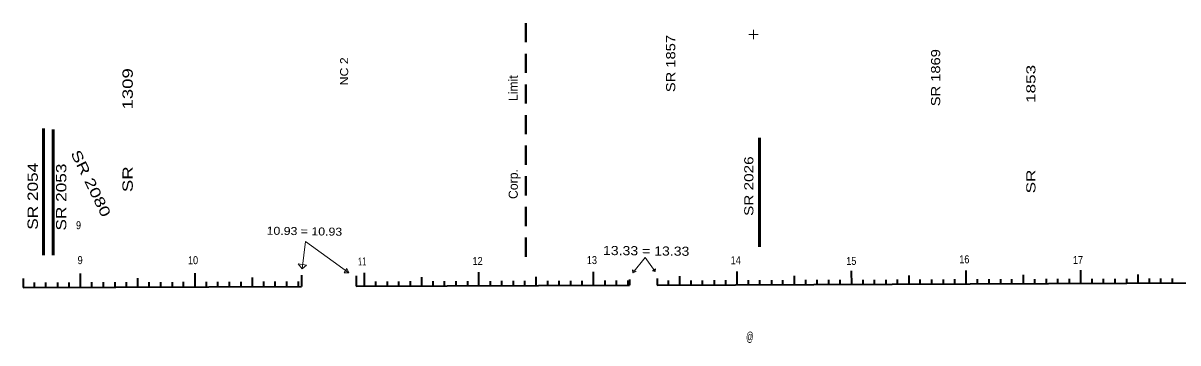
# Model space of a CAD drawing. Extents: x 2147483 to 2147503.3, y 2147481 to 2147483.9.
# Drawn here: x 2147483.03 to 2147493.13, y 2147481 to 2147483.79 of the extents above; entities that cross this region are included whole.
import ezdxf
from ezdxf.enums import TextEntityAlignment as Align

# ---------------------------------------------------------------- set-up
doc = ezdxf.new("R2010")
doc.units = 0
doc.header["$LTSCALE"] = 0.028
doc.linetypes.add('LONG_DASHED', pattern=[7.5, 6, -1.5])
doc.layers.add('1', color=7, linetype='Continuous', lineweight=35)

msp = doc.modelspace()

# ---------------------------------------------------------------- linework, layer by layer
at = {"layer": '1', "linetype": 'LONG_DASHED', "lineweight": 40}
msp.add_line((2147487.424, 2147483.795), (2147487.424, 2147481.751), dxfattribs=at)
at = {"layer": '1', "lineweight": 13}
for p, q in [((2147489.376, 2147483.695), (2147489.456, 2147483.695)), ((2147489.376, 2147483.695), (2147489.456, 2147483.695)), ((2147489.416, 2147483.655), (2147489.416, 2147483.735)), ((2147489.416, 2147483.655), (2147489.416, 2147483.735)), ((2147485.498, 2147481.884), (2147485.878, 2147481.61))]:
    msp.add_line(p, q, dxfattribs=at)
at = {"layer": '1', "lineweight": 53}
for p, q in [((2147483.209, 2147482.873), (2147483.209, 2147481.766)), ((2147483.292, 2147482.865), (2147483.292, 2147481.766)), ((2147489.469, 2147482.792), (2147489.469, 2147481.839))]:
    msp.add_line(p, q, dxfattribs=at)
at = {"layer": '1'}
for p, q in [((2147491.272, 2147481.631), (2147491.273, 2147481.511)), ((2147492.274, 2147481.635), (2147492.275, 2147481.515)), ((2147483.03, 2147481.562), (2147483.03, 2147481.483)), ((2147483.53, 2147481.604), (2147483.53, 2147481.484)), ((2147484.031, 2147481.565), (2147484.031, 2147481.486)), ((2147484.13, 2147481.53), (2147484.13, 2147481.487)), ((2147484.231, 2147481.53), (2147484.231, 2147481.487)), ((2147484.332, 2147481.53), (2147484.332, 2147481.487)), ((2147484.43, 2147481.531), (2147484.43, 2147481.488)), ((2147484.532, 2147481.608), (2147484.532, 2147481.488)), ((2147484.63, 2147481.532), (2147484.63, 2147481.489)), ((2147484.731, 2147481.532), (2147484.731, 2147481.489)), ((2147484.832, 2147481.532), (2147484.832, 2147481.489)), ((2147484.933, 2147481.533), (2147484.933, 2147481.49)), ((2147485.032, 2147481.569), (2147485.032, 2147481.49)), ((2147485.131, 2147481.534), (2147485.131, 2147481.491)), ((2147485.232, 2147481.534), (2147485.232, 2147481.491)), ((2147485.333, 2147481.534), (2147485.333, 2147481.491)), ((2147485.434, 2147481.535), (2147485.434, 2147481.492)), ((2147485.464, 2147481.591), (2147485.464, 2147481.492)), ((2147485.941, 2147481.586), (2147485.941, 2147481.494)), ((2147486.012, 2147481.612), (2147486.012, 2147481.492)), ((2147486.11, 2147481.535), (2147486.11, 2147481.492)), ((2147486.212, 2147481.536), (2147486.212, 2147481.493)), ((2147486.313, 2147481.536), (2147486.313, 2147481.493)), ((2147486.414, 2147481.537), (2147486.414, 2147481.494)), ((2147486.512, 2147481.573), (2147486.512, 2147481.494)), ((2147486.613, 2147481.537), (2147486.613, 2147481.494)), ((2147486.712, 2147481.538), (2147486.712, 2147481.495)), ((2147486.813, 2147481.538), (2147486.813, 2147481.495)), ((2147486.914, 2147481.538), (2147486.914, 2147481.495)), ((2147487.012, 2147481.616), (2147487.013, 2147481.496)), ((2147487.114, 2147481.539), (2147487.114, 2147481.496)), ((2147487.213, 2147481.54), (2147487.213, 2147481.497)), ((2147487.314, 2147481.54), (2147487.314, 2147481.497)), ((2147487.415, 2147481.54), (2147487.415, 2147481.497)), ((2147487.514, 2147481.577), (2147487.514, 2147481.498)), ((2147487.615, 2147481.541), (2147487.615, 2147481.498)), ((2147487.713, 2147481.542), (2147487.713, 2147481.499)), ((2147487.817, 2147481.542), (2147487.817, 2147481.499)), ((2147487.916, 2147481.542), (2147487.916, 2147481.499)), ((2147488.013, 2147481.62), (2147488.014, 2147481.5)), ((2147488.115, 2147481.543), (2147488.115, 2147481.5)), ((2147488.214, 2147481.543), (2147488.214, 2147481.5)), ((2147488.318, 2147481.544), (2147488.318, 2147481.503)), ((2147488.332, 2147481.553), (2147488.332, 2147481.503)), ((2147488.573, 2147481.56), (2147488.573, 2147481.504)), ((2147488.573, 2147481.504), (2147497.258, 2147481.537)), ((2147488.669, 2147481.544), (2147488.669, 2147481.501)), ((2147488.768, 2147481.581), (2147488.768, 2147481.502)), ((2147488.869, 2147481.545), (2147488.869, 2147481.502)), ((2147488.968, 2147481.545), (2147488.968, 2147481.502)), ((2147489.071, 2147481.546), (2147489.071, 2147481.503)), ((2147489.17, 2147481.546), (2147489.17, 2147481.503)), ((2147489.27, 2147481.623), (2147489.271, 2147481.503)), ((2147489.37, 2147481.547), (2147489.37, 2147481.504)), ((2147489.468, 2147481.547), (2147489.468, 2147481.504)), ((2147489.572, 2147481.548), (2147489.572, 2147481.505)), ((2147489.67, 2147481.548), (2147489.67, 2147481.505)), ((2147489.772, 2147481.584), (2147489.772, 2147481.505)), ((2147489.87, 2147481.549), (2147489.87, 2147481.506)), ((2147489.969, 2147481.549), (2147489.969, 2147481.506)), ((2147490.072, 2147481.55), (2147490.072, 2147481.507)), ((2147490.171, 2147481.55), (2147490.171, 2147481.507)), ((2147490.271, 2147481.627), (2147490.272, 2147481.507)), ((2147490.371, 2147481.551), (2147490.371, 2147481.508)), ((2147490.47, 2147481.551), (2147490.47, 2147481.508)), ((2147490.573, 2147481.551), (2147490.573, 2147481.508)), ((2147490.672, 2147481.552), (2147490.672, 2147481.509)), ((2147490.773, 2147481.588), (2147490.773, 2147481.509)), ((2147490.871, 2147481.553), (2147490.871, 2147481.51)), ((2147490.973, 2147481.553), (2147490.973, 2147481.51)), ((2147491.074, 2147481.553), (2147491.074, 2147481.51)), ((2147491.172, 2147481.554), (2147491.172, 2147481.511)), ((2147491.372, 2147481.554), (2147491.372, 2147481.511)), ((2147491.473, 2147481.555), (2147491.473, 2147481.512)), ((2147491.574, 2147481.555), (2147491.574, 2147481.512)), ((2147491.673, 2147481.556), (2147491.673, 2147481.513)), ((2147491.774, 2147481.592), (2147491.774, 2147481.513)), ((2147491.873, 2147481.556), (2147491.873, 2147481.513)), ((2147491.974, 2147481.557), (2147491.974, 2147481.514)), ((2147492.075, 2147481.557), (2147492.075, 2147481.514)), ((2147492.176, 2147481.558), (2147492.176, 2147481.515)), ((2147492.373, 2147481.558), (2147492.373, 2147481.515)), ((2147492.474, 2147481.559), (2147492.474, 2147481.516)), ((2147492.576, 2147481.559), (2147492.576, 2147481.516)), ((2147492.677, 2147481.559), (2147492.677, 2147481.516)), ((2147492.775, 2147481.596), (2147492.775, 2147481.517)), ((2147492.874, 2147481.56), (2147492.874, 2147481.517)), ((2147492.975, 2147481.561), (2147492.975, 2147481.518)), ((2147493.076, 2147481.561), (2147493.076, 2147481.518)), ((2147483.03, 2147481.483), (2147485.464, 2147481.492)), ((2147483.128, 2147481.526), (2147483.128, 2147481.483)), ((2147483.227, 2147481.526), (2147483.227, 2147481.483)), ((2147483.33, 2147481.527), (2147483.33, 2147481.484)), ((2147483.429, 2147481.527), (2147483.429, 2147481.484)), ((2147483.629, 2147481.528), (2147483.629, 2147481.485)), ((2147483.73, 2147481.528), (2147483.73, 2147481.485)), ((2147483.831, 2147481.529), (2147483.831, 2147481.486)), ((2147483.93, 2147481.529), (2147483.93, 2147481.486)), ((2147485.941, 2147481.494), (2147488.332, 2147481.503))]:
    msp.add_line(p, q, dxfattribs=at)
at = {"layer": '1', "lineweight": 13}
for points in [[(2147485.498, 2147481.884), (2147485.47, 2147481.647), (2147485.435, 2147481.69), (2147485.507, 2147481.678), (2147485.47, 2147481.647)], [(2147488.36, 2147481.612), (2147488.47, 2147481.745), (2147488.555, 2147481.623)], [(2147488.358, 2147481.638), (2147488.36, 2147481.612), (2147488.358, 2147481.638)], [(2147488.358, 2147481.638), (2147488.39, 2147481.623), (2147488.36, 2147481.612)]]:
    msp.add_lwpolyline(points, dxfattribs=at)
for points in [[(2147485.878, 2147481.61), (2147485.837, 2147481.612), (2147485.859, 2147481.649)], [(2147488.358, 2147481.638), (2147488.39, 2147481.623), (2147488.36, 2147481.612)], [(2147488.358, 2147481.638), (2147488.39, 2147481.623), (2147488.36, 2147481.612)], [(2147488.56, 2147481.645), (2147488.532, 2147481.627), (2147488.555, 2147481.623)]]:
    msp.add_lwpolyline(points, close=True, dxfattribs=at)

# ---------------------------------------------------------------- texts
at = {"layer": '1'}
for s, height, rotation, width, p in [('SR 1857', 0.08, 90, 1.2, (2147488.732, 2147483.441)), ('SR 1869', 0.08, 90, 1.2, (2147491.048, 2147483.3175)), ('NC 2', 0.07, 90, 1.15, (2147485.872, 2147483.373)), ('SR           1309', 0.09, 90, 1.35, (2147483.989, 2147482.8585)), ('SR              1853', 0.08, 90, 1.4, (2147491.881, 2147482.8675)), ('SR 2080', 0.08999, 296.046, 1.35, (2147483.58218, 2147482.37326)), ('SR 2054', 0.09, 90, 1.25, (2147483.159, 2147482.2805)), ('SR 2053', 0.09, 90, 1.25, (2147483.408, 2147482.2735)), ('SR 2026', 0.08, 90, 1.25, (2147489.415, 2147482.369)), ('9', 0.06961, 358.916, 0.85, (2147483.51384, 2147481.99257)), ('10.93 = 10.93', 0.06989, 359.167, 1.15, (2147485.48899, 2147481.93973)), ('13.33 = 13.33', 0.07993, 359.45, 1.15, (2147488.47712, 2147481.76307)), ('9', 0.07, 0.218, 0.85, (2147483.52887, 2147481.68709)), ('10', 0.07, 0.218, 0.85, (2147484.51587, 2147481.68617)), ('11', 0.07, 0.218, 0.65, (2147485.99437, 2147481.67513)), ('12', 0.07, 0.218, 0.85, (2147487.00387, 2147481.67917)), ('13', 0.07, 0.218, 0.85, (2147488.00337, 2147481.68717)), ('14', 0.07, 0.218, 0.85, (2147489.26087, 2147481.68617)), ('15', 0.07, 0.218, 0.85, (2147490.27087, 2147481.68017)), ('16', 0.07, 0.218, 0.85, (2147491.25937, 2147481.69417)), ('17', 0.07, 0.218, 0.85, (2147492.25287, 2147481.68817))]:
    msp.add_text(s, height=height, rotation=rotation, dxfattribs=dict(at, width=width)).set_placement(p, align=Align.CENTER)
msp.add_text('Corp.                    Limit', height=0.08, rotation=90, dxfattribs=at).set_placement((2147487.355, 2147482.7975), align=Align.CENTER)
at = {"layer": '1', "width": 0.5}
msp.add_text('@', height=0.08, dxfattribs=at).set_placement((2147489.384, 2147481.014), align=Align.CENTER)

doc.saveas('drawing.dxf')
